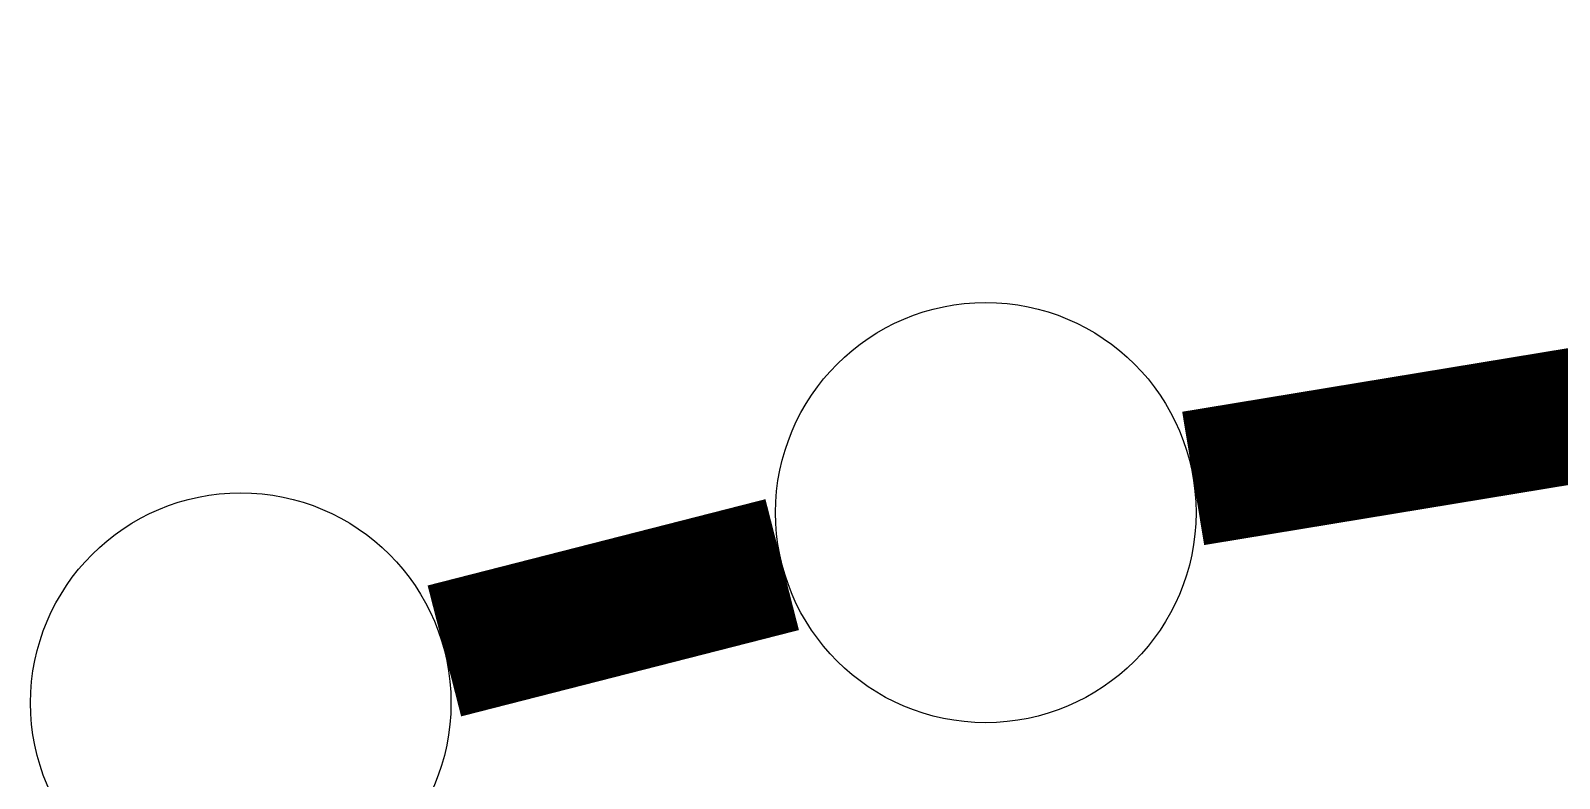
# Model space of a CAD drawing. Extents: x 587451 to 600081, y 7506605 to 7515945.
# Drawn here: x 591239.7 to 591352.8, y 7511151 to 7511206.4 of the extents above; entities that cross this region are included whole.
import ezdxf

# ---------------------------------------------------------------- set-up
doc = ezdxf.new("R2010")
doc.units = 0
doc.header["$LTSCALE"] = 280
doc.header["$MEASUREMENT"] = 0
doc.layers.add('ESTACAO', color=5, linetype='CONTINUOUS')

msp = doc.modelspace()

# ---------------------------------------------------------------- linework, layer by layer
at = {"layer": 'ESTACAO', "const_width": 10}
for points in [[(591325.72, 7511173.21), (591496.39, 7511201.36)], [(591310.38, 7511170.68), (591310.38, 7511170.68)], [(591270.33, 7511160.44), (591295.32, 7511166.83)]]:
    msp.add_lwpolyline(points, dxfattribs=at)
at = {"layer": 'ESTACAO'}
for centre in [(591310.38, 7511170.68), (591255.27, 7511156.59)]:
    msp.add_circle(centre, 15.55, dxfattribs=at)

doc.saveas('drawing.dxf')
